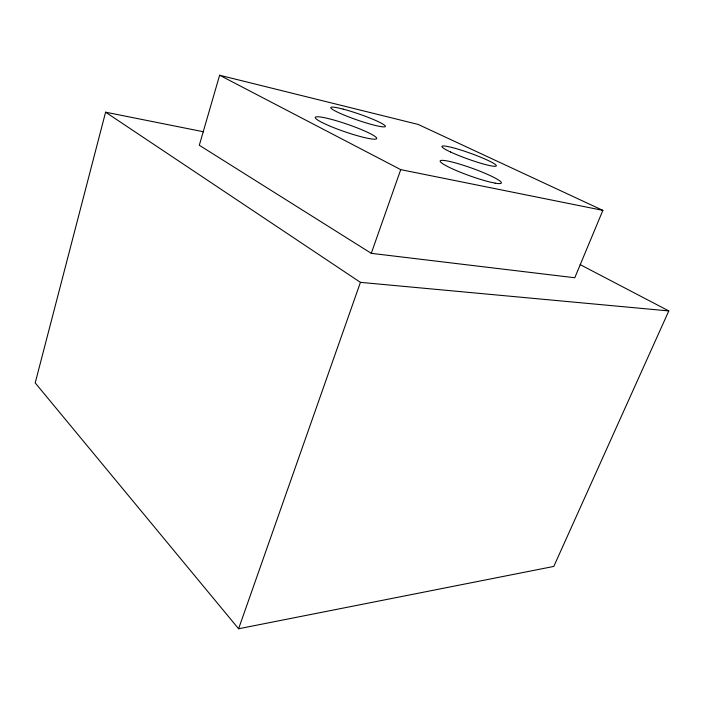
<?xml version="1.0" encoding="UTF-8"?>
<svg xmlns="http://www.w3.org/2000/svg" width="704" height="704" viewBox="0 0 704 704"><rect width="100%" height="100%" fill="white"/><g stroke="black" fill="none" stroke-linecap="round" stroke-linejoin="round"><path stroke-width="1.06" d="M203.641 131.798L105.6 112.191L35.2 382.906L238.603 628.76L553.793 566.43L668.8 310.93L580.149 264.607M219.622 75.24L199.311 145.262L371.272 253.334L574.781 277.754L602.862 210.373L418.194 124.45L219.622 75.24L400.726 169.638L602.862 210.373M238.603 628.76L360.43 282.357L105.6 112.191M371.272 253.334L400.726 169.638M360.43 282.357L668.8 310.93M495.114 183.137L489.368 181.887A32.498 3.951 19.8 0 1 440.854 162.281A32.498 3.951 19.8 0 1 477.18 170.139A32.498 3.951 19.8 0 1 495.114 183.137M343.191 109.129L337.85 107.853A28.908 3.133 19.1 0 0 349.897 117.357A28.908 3.133 19.1 0 0 385.123 125.761A28.908 3.133 19.1 0 0 343.191 109.129M450.56 152.002A28.917 3.133 19.7 0 0 495.607 166.25A28.917 3.133 19.7 0 0 460.962 150.075A28.917 3.133 19.7 0 0 450.56 152.002M328.601 125.532A32.481 3.951 19 0 0 376.649 138.653A32.481 3.951 19 0 0 332.737 119.724A32.481 3.951 19 0 0 328.601 125.532"/></g></svg>
